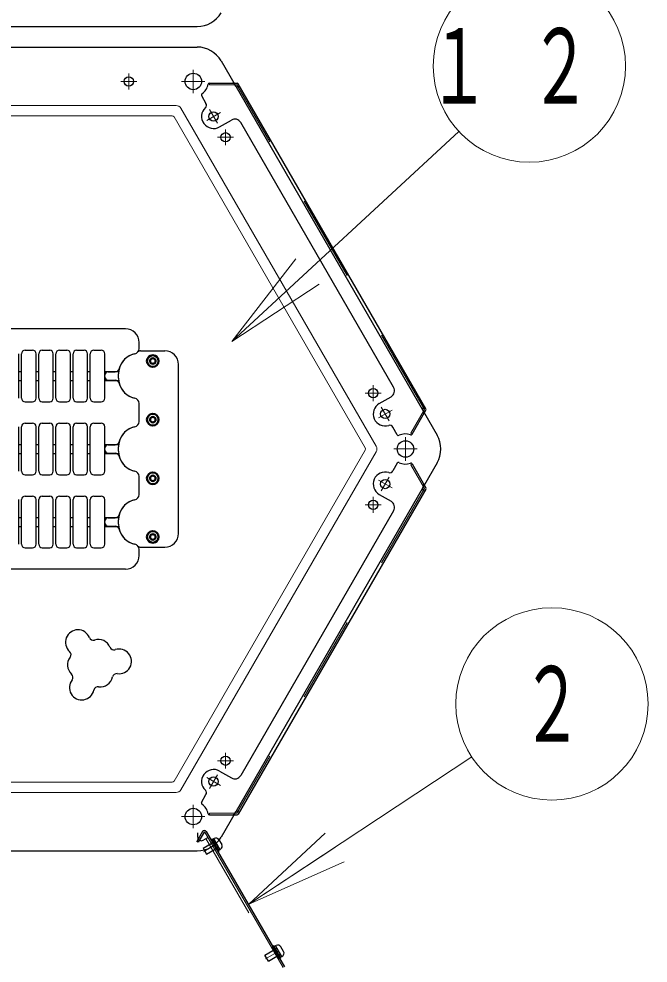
# Model space of a CAD drawing. Units: millimetres on the paper, scale 1:50. Extents: x -385 to 840, y 0 to 267.
# Drawn here: x 220.89 to 239.21, y 167.84 to 195.32 of the extents above; entities that cross this region are included whole.
import ezdxf
from ezdxf.enums import TextEntityAlignment as Align

# ---------------------------------------------------------------- set-up
doc = ezdxf.new("R2010")
doc.units = ezdxf.units.MM
doc.linetypes.add('USER1', pattern=[4.5, 2.5, -2])
doc.linetypes.add('USER2', pattern=[6, 3, -1, 1, -1])
doc.layers.add('1_50', color=7, linetype='Continuous', lineweight=25)
doc.styles.add('ＭＳ ゴシック', font='')
doc.styles.get('ＭＳ ゴシック').set_extended_font_data('MS Gothic')

msp = doc.modelspace()

# ---------------------------------------------------------------- linework, layer by layer
at = {"layer": '1_50', "color": 131}
for p, q in [((215.465, 195.104), (226.082, 195.104)), ((215.535, 194.504), (226.082, 194.504)), ((226.775, 194.104), (233.068, 183.204)), ((233.068, 182.404), (226.775, 171.504)), ((214.879, 171.104), (226.082, 171.104))]:
    msp.add_line(p, q, dxfattribs=at)
at = {"layer": '1_50', "linetype": 'USER2', "lineweight": 13}
for p, q in [((225.967, 193.844), (225.967, 193.164)), ((226.307, 193.504), (225.627, 193.504)), ((232.145, 183.144), (232.145, 182.464)), ((232.485, 182.804), (231.805, 182.804)), ((225.967, 172.444), (225.967, 171.764)), ((226.307, 172.104), (225.627, 172.104))]:
    msp.add_line(p, q, dxfattribs=at)
at = {"layer": '1_50', "color": 2, "linetype": 'USER2', "lineweight": 13}
for p, q in [((224.089, 193.734), (224.089, 193.274)), ((224.319, 193.504), (223.859, 193.504)), ((226.755, 192.599), (226.357, 192.369)), ((226.441, 192.684), (226.671, 192.285)), ((226.676, 191.878), (227.136, 191.878)), ((226.906, 192.108), (226.906, 191.648)), ((231.206, 184.66), (231.206, 184.2)), ((230.976, 184.43), (231.436, 184.43)), ((231.755, 183.939), (231.357, 183.709)), ((231.441, 184.023), (231.671, 183.625)), ((231.441, 181.585), (231.671, 181.984)), ((231.755, 181.669), (231.357, 181.899)), ((230.976, 181.178), (231.436, 181.178)), ((231.206, 180.948), (231.206, 181.408)), ((226.676, 173.73), (227.136, 173.73)), ((226.906, 173.5), (226.906, 173.96)), ((226.755, 173.009), (226.357, 173.239)), ((226.441, 172.925), (226.671, 173.323)), ((226.656, 171.302), (226.265, 171.076)), ((228.456, 168.184), (228.065, 167.958))]:
    msp.add_line(p, q, dxfattribs=at)
at = {"layer": '1_50', "color": 190}
for p, q in [((226.438, 193.454), (227.243, 193.454)), ((227.187, 193.378), (227.155, 193.434)), ((227.269, 193.356), (227.309, 193.379)), ((232.739, 183.974), (227.278, 193.434)), ((226.206, 193.09), (226.336, 192.864)), ((226.731, 192.181), (227.077, 192.381)), ((231.8, 184.6), (227.35, 192.308)), ((231.381, 184.127), (231.727, 184.327)), ((232.337, 183.238), (232.739, 183.934)), ((232.646, 183.924), (232.678, 183.868)), ((232.668, 184.006), (232.708, 184.029)), ((231.905, 183.218), (231.775, 183.444)), ((231.905, 182.39), (231.775, 182.164)), ((232.337, 182.371), (232.739, 181.674)), ((232.646, 181.684), (232.678, 181.74)), ((232.739, 181.634), (227.278, 172.174)), ((231.381, 181.481), (231.727, 181.281)), ((232.668, 181.602), (232.708, 181.579)), ((231.8, 181.008), (227.35, 173.3)), ((226.731, 173.427), (227.077, 173.227)), ((226.206, 172.518), (226.336, 172.744)), ((226.438, 172.154), (227.243, 172.154)), ((227.187, 172.23), (227.155, 172.174)), ((227.269, 172.252), (227.309, 172.229))]:
    msp.add_line(p, q, dxfattribs=at)
at = {"layer": '1_50', "color": 190, "linetype": 'USER1', "lineweight": 13}
for p, q in [((226.439, 193.408), (226.439, 193.454)), ((226.439, 193.408), (227.239, 193.408)), ((232.698, 183.954), (227.239, 193.408)), ((232.298, 183.261), (232.698, 183.954)), ((232.298, 183.261), (232.338, 183.238)), ((232.298, 182.347), (232.338, 182.37)), ((232.298, 182.347), (232.698, 181.654)), ((232.698, 181.654), (227.239, 172.2)), ((226.439, 172.2), (226.439, 172.154)), ((226.439, 172.2), (227.239, 172.2))]:
    msp.add_line(p, q, dxfattribs=at)
at = {"layer": '1_50', "color": 131, "lineweight": 13}
for p, q in [((216.518, 192.804), (225.47, 192.804)), ((225.609, 192.724), (231.29, 182.884)), ((216.684, 192.504), (225.355, 192.504)), ((225.407, 192.474), (230.973, 182.834)), ((230.973, 182.774), (225.407, 173.134)), ((231.29, 182.724), (225.609, 172.884)), ((225.355, 173.104), (217.031, 173.104)), ((225.47, 172.804), (216.772, 172.804))]:
    msp.add_line(p, q, dxfattribs=at)
at = {"layer": '1_50', "lineweight": 13}
for p, q in [((227.089, 185.932), (233.698, 192.05)), ((227.089, 185.932), (228.951, 188.337)), ((227.089, 185.932), (229.291, 187.97)), ((229.63, 187.603), (227.089, 185.932)), ((227.581, 169.554), (234.073, 173.839)), ((227.581, 169.554), (229.809, 171.624)), ((227.581, 169.554), (230.085, 171.207)), ((230.36, 170.79), (227.581, 169.554))]:
    msp.add_line(p, q, dxfattribs=at)
at = {"layer": '1_50', "color": 21}
for p, q in [((223.989, 186.304), (218.782, 186.304)), ((224.389, 185.726), (224.389, 185.904)), ((224.431, 185.664), (225.139, 185.664)), ((225.539, 180.344), (225.539, 185.264)), ((223.789, 184.869), (223.789, 184.989)), ((224.389, 183.601), (224.389, 184.133)), ((224.389, 183.601), (224.389, 184.133)), ((223.789, 182.744), (223.789, 182.864)), ((224.389, 181.476), (224.389, 182.008)), ((224.389, 181.476), (224.389, 182.008)), ((223.789, 180.619), (223.789, 180.739)), ((224.389, 179.704), (224.389, 179.883)), ((224.431, 179.944), (225.139, 179.944)), ((223.989, 179.304), (218.68, 179.304))]:
    msp.add_line(p, q, dxfattribs=at)
at = {"layer": '1_50'}
for p, q in [((220.889, 184.279), (220.889, 185.579)), ((220.969, 184.279), (220.969, 185.579)), ((221.069, 185.679), (221.289, 185.679)), ((221.389, 184.279), (221.389, 185.579)), ((221.469, 184.279), (221.469, 185.579)), ((221.569, 185.679), (221.789, 185.679)), ((221.889, 184.279), (221.889, 185.579)), ((221.969, 184.279), (221.969, 185.579)), ((222.069, 185.679), (222.289, 185.679)), ((222.389, 184.279), (222.389, 185.579)), ((222.469, 184.279), (222.469, 185.579)), ((222.569, 185.679), (222.789, 185.679)), ((222.889, 184.279), (222.889, 185.579)), ((222.969, 184.279), (222.969, 185.579)), ((223.069, 185.679), (223.289, 185.679)), ((223.389, 184.279), (223.389, 185.579)), ((220.889, 185.059), (220.969, 185.059)), ((221.389, 185.059), (221.469, 185.059)), ((221.889, 185.059), (221.969, 185.059)), ((222.389, 185.059), (222.469, 185.059)), ((222.889, 185.059), (222.969, 185.059)), ((223.389, 185.059), (223.789, 185.059)), ((223.489, 185.049), (223.691, 185.049)), ((220.889, 184.799), (220.969, 184.799)), ((221.389, 184.799), (221.469, 184.799)), ((221.889, 184.799), (221.969, 184.799)), ((222.389, 184.799), (222.469, 184.799)), ((222.889, 184.799), (222.969, 184.799)), ((223.389, 184.909), (223.389, 184.949)), ((223.389, 184.799), (223.789, 184.799)), ((223.489, 184.809), (223.691, 184.809)), ((221.069, 184.179), (221.289, 184.179)), ((221.569, 184.179), (221.789, 184.179)), ((222.069, 184.179), (222.289, 184.179)), ((222.569, 184.179), (222.789, 184.179)), ((223.069, 184.179), (223.289, 184.179)), ((220.889, 182.154), (220.889, 183.454)), ((220.969, 182.154), (220.969, 183.454)), ((221.069, 183.554), (221.289, 183.554)), ((221.389, 182.154), (221.389, 183.454)), ((221.469, 182.154), (221.469, 183.454)), ((221.569, 183.554), (221.789, 183.554)), ((221.889, 182.154), (221.889, 183.454)), ((221.969, 182.154), (221.969, 183.454)), ((222.069, 183.554), (222.289, 183.554)), ((222.389, 182.154), (222.389, 183.454)), ((222.469, 182.154), (222.469, 183.454)), ((222.569, 183.554), (222.789, 183.554)), ((222.889, 182.154), (222.889, 183.454)), ((222.969, 182.154), (222.969, 183.454)), ((223.069, 183.554), (223.289, 183.554)), ((223.389, 182.154), (223.389, 183.454)), ((220.889, 182.934), (220.969, 182.934)), ((221.389, 182.934), (221.469, 182.934)), ((221.889, 182.934), (221.969, 182.934)), ((222.389, 182.934), (222.469, 182.934)), ((222.889, 182.934), (222.969, 182.934)), ((223.389, 182.934), (223.789, 182.934)), ((223.389, 182.784), (223.389, 182.824)), ((223.489, 182.924), (223.691, 182.924)), ((220.889, 182.674), (220.969, 182.674)), ((221.389, 182.674), (221.469, 182.674)), ((221.889, 182.674), (221.969, 182.674)), ((222.389, 182.674), (222.469, 182.674)), ((222.889, 182.674), (222.969, 182.674)), ((223.389, 182.674), (223.789, 182.674)), ((223.489, 182.684), (223.691, 182.684)), ((221.069, 182.054), (221.289, 182.054)), ((221.569, 182.054), (221.789, 182.054)), ((222.069, 182.054), (222.289, 182.054)), ((222.569, 182.054), (222.789, 182.054)), ((223.069, 182.054), (223.289, 182.054)), ((221.069, 181.429), (221.289, 181.429)), ((221.569, 181.429), (221.789, 181.429)), ((222.069, 181.429), (222.289, 181.429)), ((222.569, 181.429), (222.789, 181.429)), ((223.069, 181.429), (223.289, 181.429)), ((220.889, 180.029), (220.889, 181.329)), ((220.969, 180.029), (220.969, 181.329)), ((221.389, 180.029), (221.389, 181.329)), ((221.469, 180.029), (221.469, 181.329)), ((221.889, 180.029), (221.889, 181.329)), ((221.969, 180.029), (221.969, 181.329)), ((222.389, 180.029), (222.389, 181.329)), ((222.469, 180.029), (222.469, 181.329)), ((222.889, 180.029), (222.889, 181.329)), ((222.969, 180.029), (222.969, 181.329)), ((223.389, 180.029), (223.389, 181.329)), ((220.889, 180.809), (220.969, 180.809)), ((221.389, 180.809), (221.469, 180.809)), ((221.889, 180.809), (221.969, 180.809)), ((222.389, 180.809), (222.469, 180.809)), ((222.889, 180.809), (222.969, 180.809)), ((223.389, 180.809), (223.789, 180.809)), ((223.389, 180.659), (223.389, 180.699)), ((223.489, 180.799), (223.691, 180.799)), ((220.889, 180.549), (220.969, 180.549)), ((221.389, 180.549), (221.469, 180.549)), ((221.889, 180.549), (221.969, 180.549)), ((222.389, 180.549), (222.469, 180.549)), ((222.889, 180.549), (222.969, 180.549)), ((223.389, 180.549), (223.789, 180.549)), ((223.489, 180.559), (223.691, 180.559)), ((221.069, 179.929), (221.289, 179.929)), ((221.569, 179.929), (221.789, 179.929)), ((222.069, 179.929), (222.289, 179.929)), ((222.569, 179.929), (222.789, 179.929)), ((223.069, 179.929), (223.289, 179.929))]:
    msp.add_line(p, q, dxfattribs=at)
at = {"layer": '1_50', "color": 2}
for p, q in [((226.24, 171.671), (226.072, 171.38)), ((226.1, 171.5), (226.1, 171.633)), ((226.28, 171.648), (226.112, 171.357)), ((226.344, 171.671), (228.62, 167.729)), ((226.112, 171.357), (226.072, 171.38)), ((226.25, 171.414), (226.392, 171.496))]:
    msp.add_line(p, q, dxfattribs=at)
at = {"layer": '1_50', "color": 2, "lineweight": 13}
msp.add_line((226.304, 171.648), (228.58, 167.706), dxfattribs=at)
at = {"layer": '1_50', "color": 4}
for p, q in [((226.255, 171.186), (226.601, 171.386)), ((226.477, 171.441), (226.503, 171.456)), ((226.477, 171.441), (226.687, 171.077)), ((226.503, 171.456), (226.713, 171.092)), ((226.559, 171.458), (226.516, 171.433)), ((226.7, 171.115), (226.516, 171.433)), ((226.743, 171.14), (226.559, 171.458)), ((226.561, 171.455), (226.579, 171.465)), ((226.561, 171.455), (226.741, 171.143)), ((226.645, 171.311), (226.608, 171.274)), ((226.651, 171.299), (226.615, 171.262)), ((226.715, 171.428), (226.795, 171.29)), ((226.255, 171.186), (226.355, 171.012)), ((226.355, 171.012), (226.701, 171.212)), ((226.713, 171.092), (226.687, 171.077)), ((226.743, 171.14), (226.7, 171.115)), ((226.741, 171.143), (226.759, 171.153)), ((228.055, 168.068), (228.401, 168.268)), ((228.303, 168.338), (228.277, 168.323)), ((228.487, 167.959), (228.277, 168.323)), ((228.513, 167.974), (228.303, 168.338)), ((228.359, 168.341), (228.316, 168.316)), ((228.316, 168.316), (228.5, 167.997)), ((228.359, 168.341), (228.543, 168.022)), ((228.361, 168.337), (228.379, 168.347)), ((228.541, 168.025), (228.361, 168.337)), ((228.595, 168.172), (228.515, 168.311)), ((228.155, 167.895), (228.055, 168.068)), ((228.155, 167.895), (228.501, 168.095)), ((228.451, 168.181), (228.401, 168.168)), ((228.458, 168.17), (228.408, 168.156)), ((228.487, 167.959), (228.513, 167.974)), ((228.543, 168.022), (228.5, 167.997)), ((228.541, 168.025), (228.559, 168.035))]:
    msp.add_line(p, q, dxfattribs=at)
at = {"layer": '1_50', "color": 2, "linetype": 'USER1', "lineweight": 13}
msp.add_line((226.337, 171.464), (228.487, 167.74), dxfattribs=at)
at = {"layer": '1_50', "lineweight": 13}
for centre in [(235.752, 193.953), (236.41, 175.382)]:
    msp.add_circle(centre, 2.8, dxfattribs=at)
at = {"layer": '1_50', "color": 2}
for centre in [(224.089, 193.504), (226.556, 192.484), (226.906, 191.878), (231.206, 184.43), (231.556, 183.824), (231.556, 181.784), (231.206, 181.178), (226.906, 173.73), (226.556, 173.124)]:
    msp.add_circle(centre, 0.135, dxfattribs=at)
at = {"layer": '1_50', "color": 131}
for centre in [(225.967, 193.504), (232.145, 182.804), (225.967, 172.104)]:
    msp.add_circle(centre, 0.24, dxfattribs=at)
at = {"layer": '1_50', "color": 140, "lineweight": 50}
for centre, radius in [((224.789, 185.364), 0.17), ((224.789, 185.364), 0.08), ((224.789, 183.658), 0.17), ((224.789, 183.658), 0.08), ((224.789, 181.951), 0.17), ((224.789, 181.951), 0.08), ((224.789, 180.244), 0.17), ((224.789, 180.244), 0.08)]:
    msp.add_circle(centre, radius, dxfattribs=at)
at = {"layer": '1_50', "color": 131}
for centre, start, end in [((226.082, 195.904), 270, 330), ((226.082, 193.704), 30, 90), ((232.376, 182.804), 330, 30), ((226.082, 171.904), 270, 330)]:
    msp.add_arc(centre, 0.8, start, end, dxfattribs=at)
at = {"layer": '1_50', "color": 190}
for centre, radius, start, end in [((225.967, 193.504), 0.44, 304.7802, 349.1931), ((226.438, 193.414), 0.04, 90, 169.1931), ((227.121, 193.414), 0.04, 30, 90), ((227.239, 193.408), 0.06, 210, 300), ((227.243, 193.414), 0.04, 30, 90), ((226.241, 193.11), 0.04, 124.7802, 210), ((226.556, 192.484), 0.35, 132.8396, 300), ((226.25, 192.814), 0.1, 312.8396, 30), ((227.177, 192.208), 0.2, 30, 120), ((231.627, 184.5), 0.2, 300, 30), ((231.556, 183.824), 0.35, 120, 287.1604), ((232.698, 183.954), 0.06, 120, 210), ((232.705, 183.954), 0.04, 330, 30), ((232.643, 183.848), 0.04, 330, 30), ((231.689, 183.394), 0.1, 30, 107.1604), ((231.94, 183.238), 0.04, 210, 295.2198), ((232.145, 182.804), 0.44, 70.8069, 115.2198), ((232.302, 183.258), 0.04, 250.8069, 330), ((231.94, 182.37), 0.04, 64.7802, 150), ((232.145, 182.804), 0.44, 244.7802, 289.1931), ((232.302, 182.351), 0.04, 30, 109.1931), ((231.556, 181.784), 0.35, 72.8396, 240), ((231.689, 182.214), 0.1, 252.8396, 330), ((232.643, 181.76), 0.04, 330, 30), ((232.698, 181.654), 0.06, 150, 240), ((232.705, 181.654), 0.04, 330, 30), ((231.627, 181.108), 0.2, 330, 60), ((226.556, 173.124), 0.35, 60, 227.1604), ((227.177, 173.4), 0.2, 240, 330), ((226.25, 172.794), 0.1, 330, 47.1604), ((226.241, 172.498), 0.04, 150, 235.2198), ((225.967, 172.104), 0.44, 10.8069, 55.2198), ((226.438, 172.194), 0.04, 190.8069, 270), ((227.121, 172.194), 0.04, 270, 330), ((227.239, 172.2), 0.06, 60, 150), ((227.243, 172.194), 0.04, 270, 330)]:
    msp.add_arc(centre, radius, start, end, dxfattribs=at)
at = {"layer": '1_50', "color": 131, "lineweight": 13}
for centre, radius, start, end in [((225.47, 192.644), 0.16, 30, 90), ((225.355, 192.444), 0.06, 30, 90), ((230.921, 182.804), 0.06, 330, 30), ((231.152, 182.804), 0.16, 330, 30), ((225.355, 173.164), 0.06, 270, 330), ((225.47, 172.964), 0.16, 270, 330)]:
    msp.add_arc(centre, radius, start, end, dxfattribs=at)
at = {"layer": '1_50', "color": 21}
for centre, radius, start, end in [((223.989, 185.904), 0.4, 0, 90), ((224.389, 184.989), 0.6, 101.6614, 180), ((224.389, 184.989), 0.6, 101.6614, 167.6264), ((224.237, 185.726), 0.152, 281.6614, 0), ((224.237, 185.726), 0.152, 281.6614, 320.1495), ((224.431, 185.564), 0.1, 90, 140.1495), ((225.139, 185.264), 0.4, 0, 90), ((224.389, 184.869), 0.6, 180, 258.3386), ((224.389, 184.869), 0.6, 192.3736, 258.3386), ((224.237, 184.133), 0.152, 0, 78.3386), ((224.237, 184.133), 0.152, 0, 78.3386), ((224.389, 182.864), 0.6, 101.6614, 180), ((224.389, 182.864), 0.6, 101.6614, 167.6264), ((224.237, 183.601), 0.152, 281.6614, 0), ((224.237, 183.601), 0.152, 281.6614, 0), ((224.389, 182.744), 0.6, 180, 258.3386), ((224.389, 182.744), 0.6, 192.3736, 258.3386), ((224.237, 182.008), 0.152, 0, 78.3386), ((224.237, 182.008), 0.152, 0, 78.3386), ((224.237, 181.476), 0.152, 281.6614, 0), ((224.237, 181.476), 0.152, 281.6614, 0), ((224.389, 180.739), 0.6, 101.6614, 180), ((224.389, 180.739), 0.6, 101.6614, 167.6264), ((224.389, 180.619), 0.6, 180, 258.3386), ((224.389, 180.619), 0.6, 192.3736, 258.3386), ((225.139, 180.344), 0.4, 270, 0), ((224.237, 179.883), 0.152, 39.8505, 78.3386), ((224.237, 179.883), 0.152, 0, 78.3386), ((224.431, 180.044), 0.1, 219.8505, 270), ((223.989, 179.704), 0.4, 270, 0)]:
    msp.add_arc(centre, radius, start, end, dxfattribs=at)
at = {"layer": '1_50'}
for centre, radius, start, end in [((221.069, 185.579), 0.1, 90, 180), ((221.289, 185.579), 0.1, 0, 90), ((221.569, 185.579), 0.1, 90, 180), ((221.789, 185.579), 0.1, 0, 90), ((222.069, 185.579), 0.1, 90, 180), ((222.289, 185.579), 0.1, 0, 90), ((222.569, 185.579), 0.1, 90, 180), ((222.789, 185.579), 0.1, 0, 90), ((223.069, 185.579), 0.1, 90, 180), ((223.289, 185.579), 0.1, 0, 90), ((223.489, 184.949), 0.1, 90, 180), ((223.691, 185.171), 0.122, 270, 345.3995), ((223.489, 184.909), 0.1, 180, 270), ((223.691, 184.687), 0.122, 14.6005, 90), ((221.069, 184.279), 0.1, 180, 270), ((221.289, 184.279), 0.1, 270, 0), ((221.569, 184.279), 0.1, 180, 270), ((221.789, 184.279), 0.1, 270, 0), ((222.069, 184.279), 0.1, 180, 270), ((222.289, 184.279), 0.1, 270, 0), ((222.569, 184.279), 0.1, 180, 270), ((222.789, 184.279), 0.1, 270, 0), ((223.069, 184.279), 0.1, 180, 270), ((223.289, 184.279), 0.1, 270, 0), ((221.069, 183.454), 0.1, 90, 180), ((221.289, 183.454), 0.1, 0, 90), ((221.569, 183.454), 0.1, 90, 180), ((221.789, 183.454), 0.1, 0, 90), ((222.069, 183.454), 0.1, 90, 180), ((222.289, 183.454), 0.1, 0, 90), ((222.569, 183.454), 0.1, 90, 180), ((222.789, 183.454), 0.1, 0, 90), ((223.069, 183.454), 0.1, 90, 180), ((223.289, 183.454), 0.1, 0, 90), ((223.489, 182.824), 0.1, 90, 180), ((223.691, 183.046), 0.122, 270, 345.3995), ((223.489, 182.784), 0.1, 180, 270), ((223.691, 182.562), 0.122, 14.6005, 90), ((221.069, 182.154), 0.1, 180, 270), ((221.289, 182.154), 0.1, 270, 0), ((221.569, 182.154), 0.1, 180, 270), ((221.789, 182.154), 0.1, 270, 0), ((222.069, 182.154), 0.1, 180, 270), ((222.289, 182.154), 0.1, 270, 0), ((222.569, 182.154), 0.1, 180, 270), ((222.789, 182.154), 0.1, 270, 0), ((223.069, 182.154), 0.1, 180, 270), ((223.289, 182.154), 0.1, 270, 0), ((221.069, 181.329), 0.1, 90, 180), ((221.289, 181.329), 0.1, 0, 90), ((221.569, 181.329), 0.1, 90, 180), ((221.789, 181.329), 0.1, 0, 90), ((222.069, 181.329), 0.1, 90, 180), ((222.289, 181.329), 0.1, 0, 90), ((222.569, 181.329), 0.1, 90, 180), ((222.789, 181.329), 0.1, 0, 90), ((223.069, 181.329), 0.1, 90, 180), ((223.289, 181.329), 0.1, 0, 90), ((223.691, 180.921), 0.122, 270, 345.3995), ((223.489, 180.699), 0.1, 90, 180), ((223.489, 180.659), 0.1, 180, 270), ((223.691, 180.437), 0.122, 14.6005, 90), ((221.069, 180.029), 0.1, 180, 270), ((221.289, 180.029), 0.1, 270, 0), ((221.569, 180.029), 0.1, 180, 270), ((221.789, 180.029), 0.1, 270, 0), ((222.069, 180.029), 0.1, 180, 270), ((222.289, 180.029), 0.1, 270, 0), ((222.569, 180.029), 0.1, 180, 270), ((222.789, 180.029), 0.1, 270, 0), ((223.069, 180.029), 0.1, 180, 270), ((223.289, 180.029), 0.1, 270, 0)]:
    msp.add_arc(centre, radius, start, end, dxfattribs=at)
at = {"layer": '1_50', "color": 4}
for centre, radius, start, end in [((222.606, 177.181), 0.36, 21.6993, 228.3007), ((223.055, 177.359), 0.123, 201.6993, 288.3007), ((223.206, 176.901), 0.36, 21.6993, 108.3007), ((223.655, 177.079), 0.123, 201.6993, 288.3007), ((222.285, 176.82), 0.123, 321.6993, 48.3007), ((223.807, 176.621), 0.36, 261.6993, 108.3007), ((222.664, 176.521), 0.36, 141.6993, 228.3007), ((222.342, 176.16), 0.123, 321.6993, 48.3007), ((223.737, 176.143), 0.123, 81.6993, 168.3007), ((222.721, 175.861), 0.36, 141.6993, 348.3007), ((223.264, 176.241), 0.36, 261.6993, 348.3007), ((223.194, 175.763), 0.123, 81.6993, 168.3007), ((226.629, 171.378), 0.1, 30, 120), ((226.709, 171.24), 0.1, 300, 30), ((228.429, 168.261), 0.1, 30, 120), ((228.509, 168.122), 0.1, 300, 30)]:
    msp.add_arc(centre, radius, start, end, dxfattribs=at)
at = {"layer": '1_50', "color": 2}
for centre, radius, start, end in [((226.292, 171.641), 0.06, 30, 150), ((226.292, 171.641), 0.014, 30, 150), ((226.2, 171.5), 0.1, 180, 300)]:
    msp.add_arc(centre, radius, start, end, dxfattribs=at)

# ---------------------------------------------------------------- texts
at = {"layer": '1_50', "style": 'ＭＳ ゴシック', "width": 0.6}
msp.add_text('２', height=2.199, dxfattribs=at).set_placement((236.41, 175.382), align=Align.MIDDLE_CENTER)
at = {"layer": '1_50', "insert": (235.752, 193.953), "char_height": 2.199, "attachment_point": 5, "style": 'ＭＳ ゴシック'}
msp.add_mtext('\\T1.64;\\W0.6;１２', dxfattribs=at)

doc.saveas('drawing.dxf')
